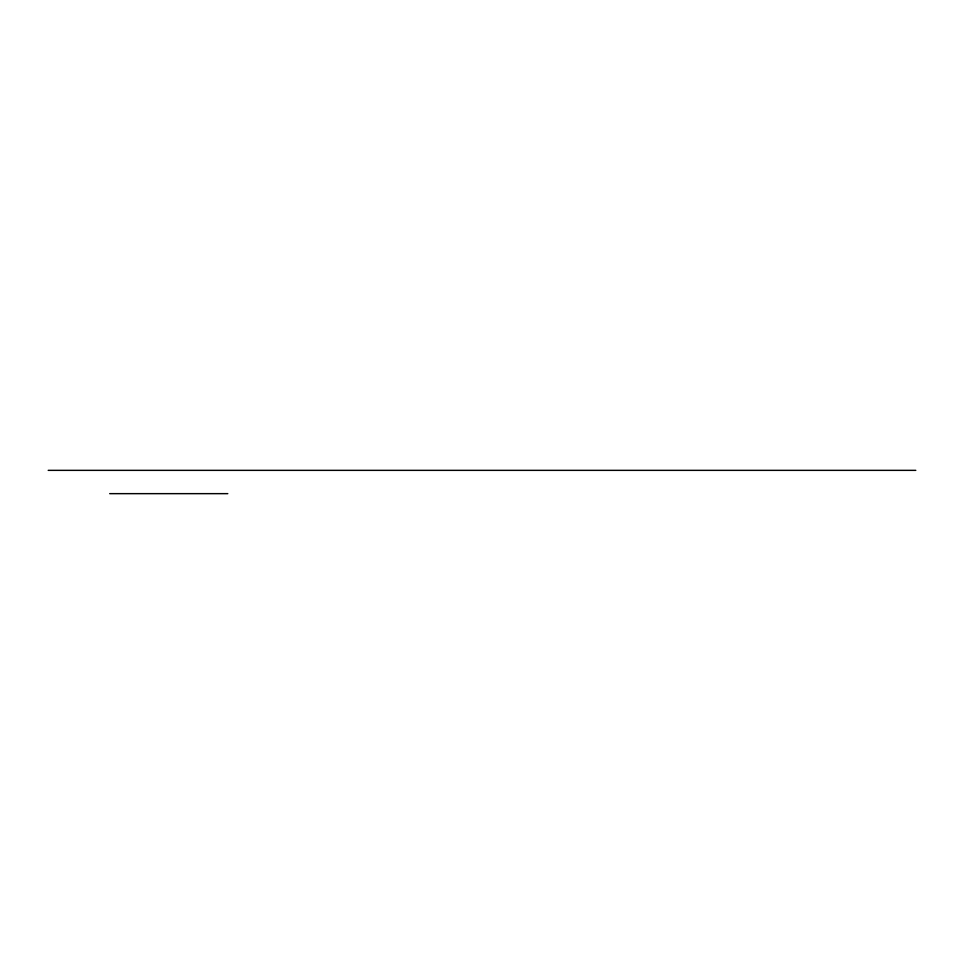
<?xml version="1.0" encoding="UTF-8"?>
<svg xmlns="http://www.w3.org/2000/svg" width="964" height="964" viewBox="0 0 964 964"><rect width="100%" height="100%" fill="white"/><g stroke="black" fill="none" stroke-linecap="round" stroke-linejoin="round"><path stroke-width="1.45" d="M48.2 470.348L915.8 470.348M109.703 493.652L227.805 493.652"/></g></svg>
